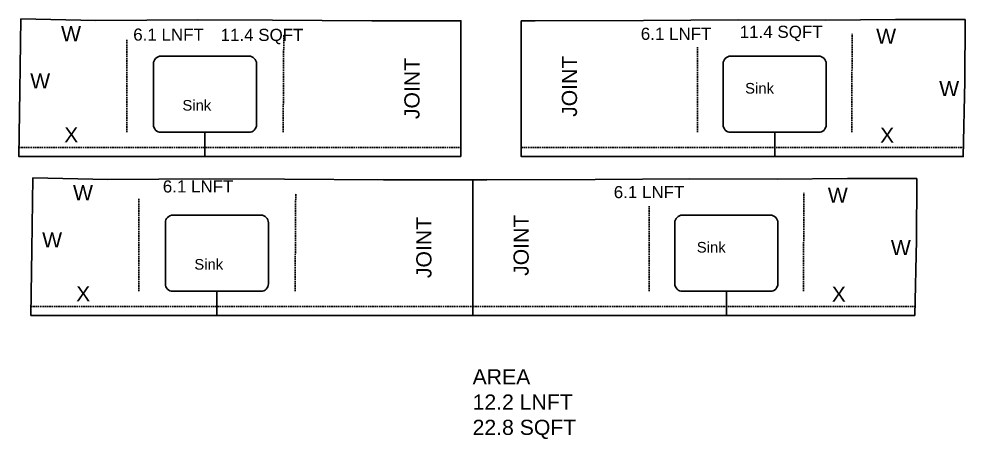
# Model space of a CAD drawing. Extents: x -347 to 953, y -714 to 758.
# Drawn here: x 797.3 to 953.2, y -203.1 to -133.9 of the extents above; entities that cross this region are included whole.
import ezdxf
from ezdxf.enums import TextEntityAlignment as Align

# ---------------------------------------------------------------- set-up
doc = ezdxf.new("R2010")
doc.units = 0
doc.header["$MEASUREMENT"] = 0
doc.linetypes.add('DASHED', pattern=[0.75, 0.5, -0.25])
doc.layers.get('0').update_dxf_attribs({"linetype": 'CONTINUOUS'})
for name, color, linetype in [('_CURVE', 7, 'CONTINUOUS'), ('BLUE_BLUE', 5, 'CONTINUOUS'), ('GREEN_TEXT', 90, 'CONTINUOUS'), ('ORANGE_CABS', 30, 'DASHED'), ('RED_WALL', 1, 'CONTINUOUS')]:
    doc.layers.add(name, color=color, linetype=linetype)
doc.styles.add('Model Text', font='arial.ttf', dxfattribs={"height": 2})
doc.styles.get("Standard").update_dxf_attribs({"font": 'arial.ttf'})

msp = doc.modelspace()

# ---------------------------------------------------------------- linework, layer by layer
at = {"color": 11, "linetype": 'Continuous', "true_color": 0xf27172}
msp.add_line((872.11009, -182.773115), (872.11009, -160.364645), dxfattribs=at)
msp.add_line((872.11009, -182.773115), (872.11009, -160.364645), dxfattribs=at)
msp.add_lwpolyline([(870.141892, -156.556339), (870.141892, -134.147869), (855.419144, -134.156224), (839.089567, -134.051575), (826.748465, -133.997898), (809.934574, -134.100586), (797.61426, -133.856083), (797.406332, -145.725153), (797.27386, -156.556339)], close=True, dxfattribs=at)
at = {"layer": '_CURVE', "color": 4, "linetype": 'Continuous'}
for p, q in [((820.692597, -139.993839), (835.192597, -139.993839)), ((914.599859, -139.993839), (929.099859, -139.993839)), ((819.442597, -151.306339), (819.442597, -141.243839)), ((836.442597, -141.243839), (836.442597, -151.306339)), ((913.349859, -151.306339), (913.349859, -141.243839)), ((930.349859, -141.243839), (930.349859, -151.306339)), ((835.192597, -152.556339), (820.692597, -152.556339)), ((929.099859, -152.556339), (914.599859, -152.556339)), ((822.660794, -166.210615), (837.160794, -166.210615)), ((906.635141, -166.210615), (921.135141, -166.210615)), ((821.410794, -177.523115), (821.410794, -167.460615)), ((838.410794, -167.460615), (838.410794, -177.523115)), ((905.385141, -177.523115), (905.385141, -167.460615)), ((922.385141, -167.460615), (922.385141, -177.523115)), ((837.160794, -178.773115), (822.660794, -178.773115)), ((921.135141, -178.773115), (906.635141, -178.773115))]:
    msp.add_line(p, q, dxfattribs=at)
for centre, start, end in [((820.692597, -141.243839), 90, 180), ((835.192597, -141.243839), 0, 90), ((914.599859, -141.243839), 90, 180), ((929.099859, -141.243839), 0, 90), ((820.692597, -151.306339), 180, 270), ((835.192597, -151.306339), 270, 0), ((914.599859, -151.306339), 180, 270), ((929.099859, -151.306339), 270, 0), ((822.660794, -167.460615), 90, 180), ((837.160794, -167.460615), 0, 90), ((906.635141, -167.460615), 90, 180), ((921.135141, -167.460615), 0, 90), ((822.660794, -177.523115), 180, 270), ((837.160794, -177.523115), 270, 0), ((906.635141, -177.523115), 180, 270), ((921.135141, -177.523115), 270, 0)]:
    msp.add_arc(centre, 1.25, start, end, dxfattribs=at)
at = {"layer": 'BLUE_BLUE', "color": 5}
for p, q in [((799.242057, -182.773115), (872.11009, -182.773115)), ((872.11009, -182.773115), (944.978122, -182.773115))]:
    msp.add_line(p, q, dxfattribs=at)
at = {"layer": 'ORANGE_CABS', "color": 30, "linetype": 'DASHED', "ltscale": 0.5}
for p, q in [((840.83071, -152.556692), (840.928739, -136.430686)), ((934.583906, -152.556148), (934.602192, -136.323548)), ((815.054482, -152.556348), (815.056814, -137.308765)), ((909.115812, -152.556317), (909.117702, -138.522237)), ((797.292205, -155.056339), (870.141892, -155.056339)), ((880.074808, -155.056339), (952.974792, -155.056339)), ((817.022679, -178.773124), (817.025011, -163.525541)), ((842.798908, -178.773468), (842.896936, -162.647462)), ((926.619188, -178.772924), (926.637474, -162.540324)), ((901.151094, -178.773092), (901.152983, -164.739013)), ((799.260402, -181.273115), (872.11009, -181.273115)), ((872.11009, -181.273115), (945.010074, -181.273115))]:
    msp.add_line(p, q, dxfattribs=at)
at = {"layer": 'RED_WALL', "color": 1}
for p, q in [((827.942597, -152.556339), (827.942597, -156.556339)), ((921.849859, -152.556339), (921.849859, -156.556339)), ((799.582458, -160.072858), (799.37453, -171.941929)), ((811.902772, -160.317361), (799.582458, -160.072858)), ((828.716663, -160.214674), (811.902772, -160.317361)), ((841.057764, -160.26835), (828.716663, -160.214674)), ((857.387341, -160.373), (841.057764, -160.26835)), ((872.11009, -160.364645), (857.387341, -160.373)), ((874.386464, -160.363353), (872.11009, -160.364645)), ((892.240805, -160.318275), (874.386464, -160.363353)), ((907.856473, -160.239021), (892.240805, -160.318275)), ((922.272652, -160.25846), (907.856473, -160.239021)), ((933.826856, -160.162203), (922.272652, -160.25846)), ((945.269946, -160.176607), (933.826856, -160.162203)), ((945.243021, -170.340016), (945.269946, -160.176607)), ((944.978122, -182.773115), (945.243021, -170.340016)), ((799.37453, -171.941929), (799.242057, -182.773115)), ((829.910794, -178.773115), (829.910794, -182.773115)), ((913.885141, -178.773115), (913.885141, -182.773115))]:
    msp.add_line(p, q, dxfattribs=at)
msp.add_lwpolyline([(880.074808, -134.147869), (880.074808, -156.556339), (952.94284, -156.556339), (953.207739, -144.12324), (953.234665, -133.959831), (941.791574, -133.945427), (930.23737, -134.041684), (915.821191, -134.022246), (900.205523, -134.101499), (882.351183, -134.146577)], close=True, dxfattribs=at)

# ---------------------------------------------------------------- texts
at = {"linetype": 'Continuous', "char_height": 2, "attachment_point": 5, "style": 'Model Text'}
for s, insert in [('6.1 LNFT', (821.938157, -136.455628)), ('11.4 SQFT', (837.343577, -136.764707)), ('6.1 LNFT', (905.60063, -136.324111)), ('11.4 SQFT', (922.915729, -136.254797)), ('6.1 LNFT', (826.81395, -161.489558)), ('6.1 LNFT', (901.145097, -162.423221))]:
    msp.add_mtext(s, dxfattribs=dict(at, insert=insert))
at = {"linetype": 'Continuous', "insert": (872.059625, -191.614576), "char_height": 2.5, "attachment_point": 1, "style": 'Model Text'}
msp.add_mtext_dynamic_manual_height_columns('{\\C3;AREA\\P}12.2 LNFT\\P22.8 SQFT', width=29.66556514, gutter_width=10, heights=[0], dxfattribs=at)
at = {"layer": 'GREEN_TEXT', "color": 90}
for s, height, p in [('W', 2.5, (804.217321, -135.040753)), ('W', 2.5, (938.572896, -135.456353)), ('W', 2.5, (799.131374, -142.82286)), ('Sink', 1.75, (916.974871, -144.413698)), ('W', 2.5, (948.96337, -144.092758)), ('Sink', 1.75, (824.220242, -147.224389)), ('X', 2.5, (804.735663, -151.714717)), ('X', 2.5, (939.221003, -151.786767)), ('W', 2.5, (806.185519, -161.257529)), ('W', 2.5, (930.608178, -161.673129)), ('W', 2.5, (801.099571, -169.039636)), ('Sink', 1.75, (909.010153, -170.630474)), ('W', 2.5, (940.998651, -170.309534)), ('Sink', 1.75, (826.18844, -173.441165)), ('X', 2.5, (806.70386, -177.931493)), ('X', 2.5, (931.256284, -178.003542))]:
    msp.add_text(s, height=height, dxfattribs=at).set_placement(p, align=Align.TOP_LEFT)
for p in [(886.76664, -150.006678), (860.805816, -150.382107), (862.774014, -176.598883), (878.801922, -176.223453)]:
    msp.add_text('JOINT', height=2.5, rotation=90, dxfattribs=at).set_placement(p, align=Align.TOP_LEFT)

doc.saveas('drawing.dxf')
